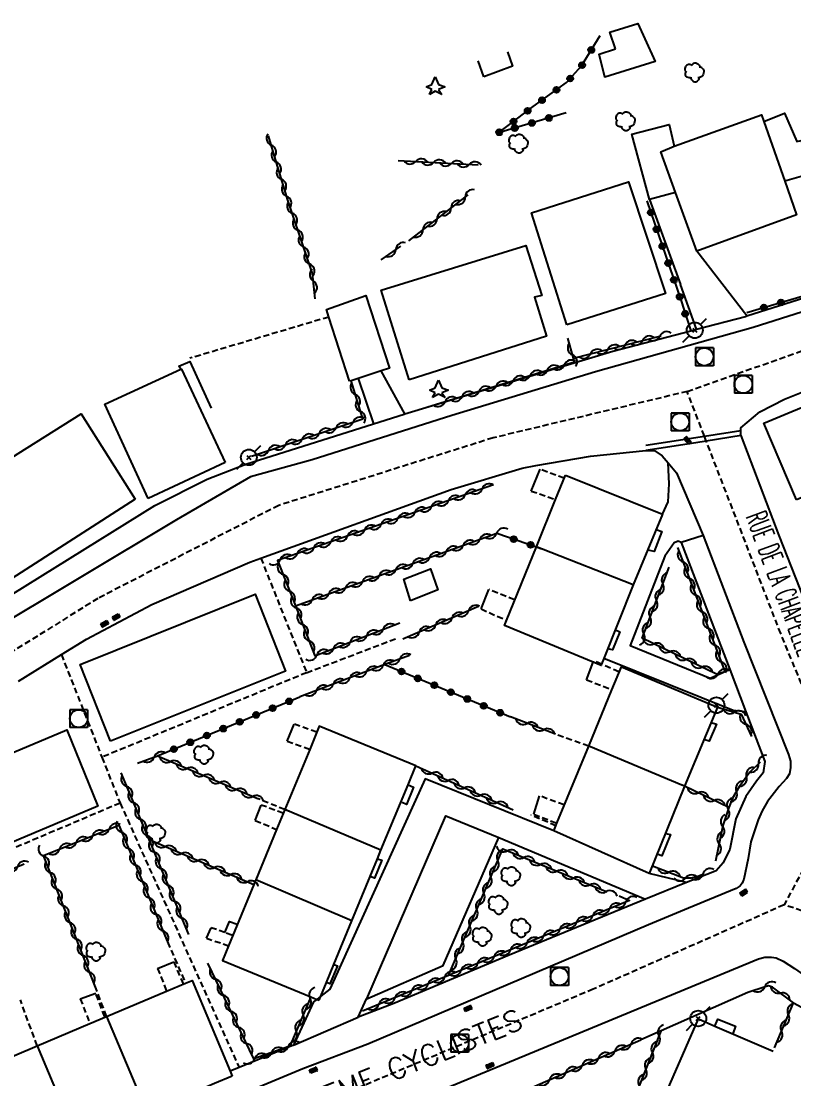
# Model space of a CAD drawing. Header units: millimetres. Extents: x 267000 to 268000, y 124999 to 126000.
# Drawn here: x 267313.6 to 267378.6, y 125272.3 to 125361.3 of the extents above; entities that cross this region are included whole.
import ezdxf
from ezdxf.enums import TextEntityAlignment as Align

# ---------------------------------------------------------------- set-up
doc = ezdxf.new("R2010")
doc.units = ezdxf.units.MM
doc.linetypes.add('DASHED', pattern=[0.75, 0.5, -0.25])
doc.layers.get('0').update_dxf_attribs({"linetype": 'CONTINUOUS'})
for name, color, linetype in [('W0001', 6, 'DASHED'), ('W0004', 5, 'CONTINUOUS'), ('W0006', 2, 'CONTINUOUS'), ('W0008', 7, 'CONTINUOUS'), ('W0014', 7, 'CONTINUOUS'), ('W0017', 7, 'CONTINUOUS'), ('W0070', 7, 'DASHED'), ('W0101', 7, 'CONTINUOUS'), ('W0104', 1, 'CONTINUOUS'), ('W0105', 7, 'CONTINUOUS'), ('W0112', 1, 'DASHED'), ('W0300', 7, 'CONTINUOUS'), ('W0303', 7, 'CONTINUOUS'), ('W0310', 3, 'CONTINUOUS'), ('W0323', 7, 'CONTINUOUS'), ('W0401', 7, 'CONTINUOUS'), ('W0420', 7, 'CONTINUOUS'), ('W0473', 7, 'CONTINUOUS'), ('W0989', 7, 'CONTINUOUS'), ('W1102', 7, 'CONTINUOUS')]:
    doc.layers.add(name, color=color, linetype=linetype)
doc.styles.get("Standard").update_dxf_attribs({"font": 'romans.shx', "width": 0.85})

# ---------------------------------------------------------------- blocks, each defined once
blk = doc.blocks.new('T300')
for p, q in [((-0.8, 0.514), (-0.857, 0.343)), ((-0.857, 0.343), (-0.857, 0.171)), ((-0.857, 0.171), (-0.743, 0.057)), ((-0.686, 0.629), (-0.8, 0.514)), ((-0.8, -0.057), (-0.743, 0.057)), ((-0.743, 0.057), (-0.686, 0.114)), ((-0.571, 0.686), (-0.686, 0.629)), ((-0.457, 0.686), (-0.571, 0.686)), ((-0.286, 0.629), (-0.457, 0.686)), ((-0.286, 0.629), (-0.171, 0.743)), ((-0.229, 0.571), (-0.286, 0.629)), ((-0.171, 0.743), (-0.057, 0.8)), ((-0.057, 0.8), (0.057, 0.8)), ((0.057, 0.8), (0.229, 0.743)), ((0.229, 0.743), (0.343, 0.629)), ((0.343, 0.629), (0.4, 0.514)), ((0.457, 0.457), (0.343, 0.457)), ((0.4, 0.514), (0.4, 0.457)), ((0.571, 0.4), (0.457, 0.457)), ((0.571, 0.4), (0.686, 0.286)), ((0.686, 0.286), (0.743, 0.171)), ((0.743, 0.057), (0.686, -0.171)), ((0.743, 0.171), (0.743, 0.057)), ((-0.8, -0.171), (-0.8, -0.057)), ((-0.8, -0.229), (-0.8, -0.171)), ((-0.743, -0.343), (-0.8, -0.229)), ((-0.686, -0.4), (-0.743, -0.343)), ((-0.514, -0.457), (-0.686, -0.4)), ((-0.4, -0.457), (-0.514, -0.457)), ((-0.4, -0.457), (-0.343, -0.457)), ((-0.343, -0.457), (-0.343, -0.4)), ((-0.343, -0.514), (-0.343, -0.457)), ((-0.286, -0.629), (-0.343, -0.514)), ((-0.171, -0.743), (-0.286, -0.629)), ((-0.057, -0.8), (-0.171, -0.743)), ((0.057, -0.8), (-0.057, -0.8)), ((0.171, -0.743), (0.057, -0.8)), ((0.229, -0.686), (0.171, -0.743)), ((0.286, -0.457), (0.229, -0.457)), ((0.286, -0.629), (0.229, -0.686)), ((0.457, -0.4), (0.286, -0.457)), ((0.343, -0.514), (0.286, -0.629)), ((0.343, -0.514), (0.343, -0.457)), ((0.571, -0.343), (0.457, -0.4)), ((0.629, -0.286), (0.571, -0.343)), ((0.686, -0.171), (0.629, -0.286))]:
    blk.add_line(p, q)
blk = doc.blocks.new('T401')
for p, q in [((-0.3, 0.3), (0, 0.3)), ((-0.3, -0.25), (-0.3, 0.3)), ((-0.3, 0.15), (0, 0.15)), ((-0.3, 0), (0, 0)), ((0, 0.3), (0, -0.25)), ((-0.3, -0.15), (0, -0.15)), ((-0.3, -0.25), (-0.3, -0.3)), ((-0.3, -0.3), (0, -0.3)), ((0, -0.3), (0, -0.25))]:
    blk.add_line(p, q)
blk = doc.blocks.new('T420')
for p, q in [((0.75, 0.75), (-0.75, 0.75)), ((-0.75, 0.75), (-0.75, -0.75)), ((0.75, 0.75), (0.75, -0.75)), ((0.75, -0.75), (-0.75, -0.75))]:
    blk.add_line(p, q)
blk.add_ellipse((0, 0), major_axis=(-0.53, 0.53), ratio=1, start_param=3.926991, end_param=10.210176)
blk = doc.blocks.new('T473')
for p, q in [((0.500001, 0.500001), (1.000002, 1.000002)), ((-0.166667, 0.166667), (0.166667, -0.166667)), ((-0.166667, -0.166667), (0.166667, 0.166667)), ((-1.000002, -1.000002), (-0.500001, -0.500001))]:
    blk.add_line(p, q)
blk.add_ellipse((0, 0), major_axis=(0.471405, 0.471405), ratio=1, start_param=5.497787144, end_param=11.780972451)
blk = doc.blocks.new('T303')
for p, q in [((-0.765, 0), (-0.278, 0.209)), ((-0.278, -0.209), (-0.765, 0)), ((-0.278, 0.209), (0, 0.835)), ((0, 0.835), (0.278, 0.209)), ((0.278, 0.209), (0.835, 0)), ((0.835, 0), (0.278, -0.209)), ((-0.487, -0.626), (-0.278, -0.209)), ((0, -0.348), (-0.487, -0.626)), ((0.557, -0.626), (0, -0.348)), ((0.278, -0.209), (0.557, -0.626))]:
    blk.add_line(p, q)
blk = doc.blocks.new('t323o')
at = {"color": 0, "linetype": 'Continuous'}
for radius in [0.25, 0.15]:
    blk.add_circle((0, 0), radius, dxfattribs=at)
blk = doc.blocks.new('t310o')
at = {"color": 0, "linetype": 'Continuous'}
for centre, start, end in [((-0.5, 0.375), 216.8699, 323.1304), ((0.5, -0.375), 36.8699, 143.1303)]:
    blk.add_arc(centre, 0.625, start, end, dxfattribs=at)

msp = doc.modelspace()

# ---------------------------------------------------------------- linework, layer by layer
at = {"layer": 'W0001'}
for points in [[(267369.586, 125330.107), (267386.739, 125336.196), (267407.125, 125345.09), (267425.222, 125352.641), (267438.053, 125357.751)], [(267369.586, 125330.107), (267353.259, 125326.205), (267335.226, 125320.526), (267320.015, 125312.696), (267303.815, 125302.616), (267288.554, 125293.801), (267275.744, 125290.006), (267259.238, 125289.262), (267246.318, 125286.781), (267232.245, 125282.12), (267219.012, 125276.623), (267209.774, 125272.309)], [(267382.925, 125296.505), (267377.461, 125309.737), (267371.199, 125325.936), (267371.038, 125326.352), (267369.586, 125330.107)], [(267382.925, 125296.505), (267377.738, 125286.898)], [(267377.738, 125286.898), (267361.685, 125279.805), (267341.669, 125271.398), (267320.298, 125262.554), (267309.141, 125257.482)], [(267387.803, 125283.642), (267377.738, 125286.898)]]:
    msp.add_lwpolyline(points, dxfattribs=at)
at = {"layer": 'W0004'}
for points in [[(267366.104, 125325.601), (267371.038, 125326.352), (267374.103, 125326.818)], [(267374.137, 125326.417), (267371.199, 125325.936), (267370.316, 125325.791), (267366.108, 125325.141)]]:
    msp.add_lwpolyline(points, dxfattribs=at)
at = {"layer": 'W0006'}
msp.add_lwpolyline([(267342.645, 125278.999), (267349.275, 125294.397), (267353.731, 125292.568)], dxfattribs=at)
at = {"layer": 'W0008'}
msp.add_lwpolyline([(267313.331, 125305.72), (267316.937, 125307.963), (267319.041, 125309.271), (267324.543, 125312.17), (267332.783, 125315.745), (267333.718, 125316.083), (267349.739, 125321.871), (267355.716, 125323.644), (267356.869, 125323.888), (267361.449, 125324.666), (267366.108, 125325.141), (267366.155, 125325.146), (267366.877, 125325.101), (267367.495, 125324.697), (267367.986, 125324.107), (267368.687, 125323.264), (267370.932, 125318.003)], dxfattribs=at)
at = {"layer": 'W0014'}
for points in [[(267296.995, 125302.563), (267307.66, 125308.997), (267308.01, 125310.087), (267324.79, 125320.501), (267329.211, 125322.72), (267332.457, 125324.006), (267343.189, 125327.381), (267345.779, 125328.195), (267345.849, 125328.217), (267363.336, 125333.515), (267369.885, 125335.227), (267370.364, 125335.352), (267374.499, 125336.432), (267374.619, 125336.47), (267383.752, 125339.36), (267385.357, 125340.068), (267396.103, 125345.119), (267413.373, 125352.675), (267413.664, 125352.792), (267415.553, 125353.548), (267428.322, 125358.659), (267433.42, 125360.39), (267436.031, 125361.276), (267436.504, 125360.271)], [(267436.504, 125360.271), (267422.225, 125355.119), (267395.485, 125343.472), (267383.437, 125338.12), (267375.147, 125335.498), (267361.878, 125331.775), (267349.792, 125328.099), (267338.033, 125324.352), (267332.852, 125322.927), (267326.615, 125319.317), (267310.354, 125309.567), (267285.999, 125295.154), (267285.106, 125294.84), (267283.822, 125294.664), (267270.003, 125293.449), (267258.679, 125292.126), (267256.076, 125291.676), (267252.316, 125290.819), (267249.153, 125290.029), (267243.607, 125288.325), (267233.666, 125285.06)], [(267374.116, 125326.473), (267374.103, 125326.818), (267374.093, 125327.064), (267375.692, 125328.385), (267377.78, 125329.468), (267387.173, 125333.222), (267427.571, 125350.227), (267448.01, 125358.331), (267448.901, 125358.579), (267449.758, 125358.729), (267450.743, 125358.713), (267451.421, 125358.544), (267462.589, 125354.988), (267463.305, 125354.747), (267463.988, 125354.474), (267464.245, 125354.208), (267464.611, 125353.455), (267470.018, 125340.074), (267470.021, 125339.843), (267469.858, 125339.611), (267461.693, 125336.232)], [(267405.833, 125301.534), (267398.869, 125298.619), (267394.584, 125296.826), (267394.024, 125296.704), (267393.433, 125296.714), (267393.041, 125296.885), (267390.517, 125299.161), (267389.702, 125299.569), (267388.297, 125300.052), (267387.347, 125300.199), (267385.804, 125300.258), (267384.887, 125300.47), (267384.399, 125300.741), (267383.978, 125301.109), (267377.326, 125317.976), (267374.137, 125326.417), (267374.116, 125326.473)], [(267370.932, 125318.003), (267374.363, 125309.01), (267378.116, 125299.551), (267378.271, 125298.99), (267378.295, 125298.464), (267378.188, 125297.94), (267377.951, 125297.55), (267377.316, 125296.869), (267376.342, 125295.604), (267375.902, 125294.823), (267375.561, 125294.073), (267374.938, 125292.211), (267374.718, 125290.801), (267374.36, 125289.066), (267374.224, 125288.74), (267374.055, 125288.513), (267373.723, 125288.288), (267369.687, 125286.614), (267366.345, 125285.224), (267342.72, 125275.168), (267337.264, 125273.09), (267333.559, 125271.575), (267331.773, 125270.849), (267306.197, 125260.037)], [(267370.932, 125318.003), (267369.095, 125317.391), (267373.17, 125306.724), (267374.537, 125303.148), (267376.135, 125298.963), (267375.981, 125298.007), (267375.429, 125297.309), (267374.52, 125296.015), (267373.684, 125294.13), (267373.184, 125291.59), (267372.604, 125290.432), (267372.018, 125289.767), (267369.526, 125288.786), (267366.087, 125287.376), (267354.61, 125282.671), (267344.921, 125278.611), (267341.905, 125277.464)], [(267312.384, 125253.359), (267313.672, 125256.138), (267315.506, 125257.046), (267327.108, 125262.074), (267349.756, 125271.661), (267375.585, 125282.369), (267376.111, 125282.506), (267376.67, 125282.512), (267377.066, 125282.45), (267377.662, 125282.16), (267378.623, 125281.545), (267379.85, 125280.669), (267381.108, 125279.991), (267382.034, 125279.638), (267382.76, 125279.481), (267383.846, 125279.493), (267384.405, 125279.564), (267384.833, 125279.536), (267385.758, 125279.217), (267386.091, 125278.924), (267386.425, 125278.4), (267386.8, 125277.219), (267387.076, 125276.385)], [(267374.694, 125279.515), (267365.692, 125275.558)], [(267336.469, 125275.093), (267341.905, 125277.464)], [(267336.469, 125275.093), (267331.888, 125273.215), (267331.136, 125272.907)]]:
    msp.add_lwpolyline(points, dxfattribs=at)
at = {"layer": 'W0017'}
for points in [[(267366.43, 125346.275), (267369.04, 125339.126)], [(267374.619, 125336.47), (267370.39, 125341.922)], [(267370.364, 125335.352), (267369.04, 125339.126)], [(267345.849, 125328.217), (267343.842, 125331.837)], [(267341.918, 125331.212), (267343.189, 125327.381)], [(267367.521, 125319.789), (267367.997, 125320.828), (267368.087, 125322.333), (267367.986, 125324.107)], [(267369.095, 125317.391), (267368.835, 125317.526), (267368.505, 125317.368), (267367.701, 125316.236), (267364.794, 125308.723), (267371.525, 125305.993), (267372.596, 125306.469), (267372.76, 125306.542), (267373.17, 125306.724)], [(267374.537, 125303.148), (267373.459, 125303.264), (267362.575, 125307.63), (267362.566, 125307.633)], [(267358.371, 125293.131), (267347.56, 125297.498), (267339.514, 125279.8), (267338.759, 125279.212), (267338.424, 125278.951), (267338.142, 125278.732), (267337.167, 125276.612), (267336.469, 125275.093)], [(267341.905, 125277.464), (267342.614, 125278.986), (267342.645, 125278.999), (267349.07, 125281.787), (267353.731, 125292.568), (267366.087, 125287.376)], [(267369.526, 125288.786), (267366.394, 125289.548)]]:
    msp.add_lwpolyline(points, dxfattribs=at)
at = {"layer": 'W0070'}
for points in [[(267333.718, 125316.083), (267337.572, 125306.444)], [(267337.572, 125306.444), (267345.113, 125309.322)], [(267316.937, 125307.963), (267320.351, 125299.325), (267321.874, 125295.471)], [(267337.572, 125306.444), (267320.351, 125299.325)], [(267321.874, 125295.471), (267280.806, 125277.987)], [(267321.874, 125295.471), (267331.888, 125273.215)]]:
    msp.add_lwpolyline(points, dxfattribs=at)
at = {"layer": 'W0101'}
for points in [[(267370.39, 125341.922), (267368.609, 125346.863), (267367.375, 125350.284), (267368.509, 125350.742), (267375.837, 125353.396), (267376.031, 125352.842), (267377.806, 125347.798), (267378.786, 125344.969), (267370.39, 125341.922)], [(267359.478, 125335.729), (267356.481, 125345.143), (267364.639, 125347.767), (267367.768, 125338.352)], [(267346.193, 125331.087), (267343.855, 125338.65), (267356.008, 125342.391), (267357.351, 125338.195), (267356.757, 125338.041), (267357.754, 125334.772)], [(267366.394, 125289.548), (267358.371, 125293.131), (267358.548, 125293.559), (267358.635, 125293.771), (267361.304, 125300.253), (267361.307, 125300.261), (267363.264, 125305.013), (267364.055, 125306.935), (267372.146, 125303.548), (267369.372, 125296.895), (267369.367, 125296.884)], [(267338.618, 125278.871), (267338.759, 125279.212), (267339.232, 125280.359), (267339.858, 125281.875), (267341.382, 125285.57), (267342.918, 125289.29), (267343.537, 125290.788), (267343.829, 125291.496), (267346.102, 125297.005), (267346.766, 125298.613), (267338.641, 125301.935), (267337.838, 125299.992), (267335.744, 125294.926), (267335.74, 125294.917), (267335.05, 125293.249), (267333.3, 125289.018), (267333.136, 125288.62), (267331.005, 125283.465), (267330.493, 125282.226), (267337.928, 125279.156), (267338.424, 125278.951)]]:
    msp.add_lwpolyline(points, close=True, dxfattribs=at)
for points in [[(267324.232, 125321.112), (267320.609, 125329.046), (267327.002, 125331.981), (267327.032, 125331.995), (267330.719, 125324.144)], [(267312.78, 125314.375), (267311.519, 125316.39), (267308.362, 125321.432), (267308.193, 125321.701), (267318.594, 125328.23), (267323.146, 125321.035)], [(267330.719, 125324.144), (267324.232, 125321.112)], [(267367.521, 125319.789), (267365.051, 125313.831), (267362.575, 125307.63), (267362.386, 125307.157), (267362.348, 125307.062), (267361.671, 125307.342), (267354.224, 125310.416), (267354.399, 125310.848), (267356.907, 125317.027), (267356.914, 125317.045), (267358.523, 125321.01), (267359.362, 125323.079)], [(267359.362, 125323.079), (267367.521, 125319.789)], [(267323.146, 125321.035), (267312.78, 125314.375)], [(267305.778, 125261.751), (267302.402, 125269.749), (267309.16, 125272.608), (267309.28, 125272.659), (267310.857, 125273.327), (267314.892, 125275.034), (267314.902, 125275.038), (267319.344, 125276.917), (267320.727, 125277.502), (267320.736, 125277.506), (267325.789, 125279.644), (267327.38, 125280.317), (267327.934, 125280.552), (267331.136, 125272.907), (267331.311, 125272.488)], [(267367.349, 125269.994), (267370.532, 125277.314)], [(267370.532, 125277.314), (267371.921, 125276.708), (267376.825, 125274.579)], [(267331.311, 125272.488), (267329.826, 125271.864), (267328.527, 125271.317), (267324.128, 125269.468), (267323.531, 125269.217), (267322.076, 125268.605), (267318.27, 125267.005), (267315.091, 125265.668), (267313.594, 125265.039), (267312.575, 125264.61), (267305.778, 125261.751)]]:
    msp.add_lwpolyline(points, dxfattribs=at)
at = {"layer": 'W0104'}
for points in [[(267363.563, 125358.934), (267363.093, 125360.355), (267365.438, 125361.072), (267366.041, 125359.78)], [(267366.041, 125359.78), (267366.896, 125357.893), (267362.669, 125356.551), (267362.175, 125358.497), (267363.563, 125358.934)], [(267366.041, 125359.78), (267366.041, 125359.78)], [(267354.487, 125358.685), (267354.893, 125357.474), (267352.48, 125356.594)], [(267363.563, 125358.934), (267363.563, 125358.934)], [(267352.48, 125356.594), (267352.002, 125357.927)], [(267376.031, 125352.842), (267377.784, 125353.536), (267378.829, 125351.153), (267379.192, 125351.245), (267380.15, 125348.481), (267377.806, 125347.798)], [(267368.609, 125346.863), (267366.43, 125346.275), (267364.945, 125351.754), (267368.08, 125352.589), (267368.509, 125350.742)]]:
    msp.add_lwpolyline(points, dxfattribs=at)
for points in [[(267341.175, 125330.971), (267339.445, 125336.372), (267339.238, 125337.015), (267342.543, 125338.176), (267344.544, 125332.065), (267343.842, 125331.837), (267341.918, 125331.212), (267341.314, 125331.016), (267341.175, 125330.971)], [(267378.777, 125320.982), (267376.026, 125327.434), (267392.27, 125334.196), (267394.927, 125328.008)], [(267346.325, 125312.502), (267345.746, 125314.307), (267348.008, 125315.187), (267348.62, 125313.415), (267346.325, 125312.502)], [(267321.076, 125300.683), (267318.522, 125307.132), (267333.241, 125313.064), (267335.794, 125306.582)], [(267282.081, 125279.22), (267279.428, 125285.638), (267317.412, 125301.631), (267319.999, 125295.214)]]:
    msp.add_lwpolyline(points, close=True, dxfattribs=at)
at = {"layer": 'W0105'}
for points in [[(267327.002, 125331.981), (267326.809, 125332.247), (267327.735, 125332.626), (267329.543, 125328.719)], [(267356.465, 125321.734), (267357.218, 125323.561)], [(267366.992, 125318.486), (267367.454, 125318.326), (267366.813, 125316.64), (267366.318, 125316.767)], [(267352.246, 125311.804), (267352.898, 125313.436)], [(267363.558, 125310.037), (267363.922, 125309.876), (267363.312, 125308.356), (267362.916, 125308.45)], [(267361.133, 125305.843), (267361.671, 125307.342), (267361.71, 125307.451)], [(267335.944, 125300.681), (267336.526, 125302.116)], [(267371.617, 125302.258), (267372.046, 125302.098), (267371.436, 125300.676), (267371.072, 125300.804)], [(267346.1, 125297.006), (267346.102, 125297.005), (267346.563, 125296.814), (267345.986, 125295.359), (267345.622, 125295.52)], [(267333.256, 125294.002), (267333.738, 125295.308)], [(267356.701, 125294.534), (267357.161, 125296.083)], [(267367.777, 125292.914), (267368.173, 125292.819), (267367.468, 125291.034), (267367.071, 125291.162)], [(267343.532, 125290.79), (267343.537, 125290.788), (267343.895, 125290.662), (267343.284, 125289.141), (267342.918, 125289.29), (267342.888, 125289.302)], [(267330.684, 125284.564), (267331.082, 125285.514), (267331.738, 125285.282)], [(267329.136, 125284.096), (267329.534, 125284.981)], [(267325.032, 125281.562), (267326.411, 125282.111)], [(267339.805, 125281.894), (267339.858, 125281.875), (267340.168, 125281.766), (267339.526, 125280.245), (267339.232, 125280.359), (267339.195, 125280.373)], [(267318.525, 125279.001), (267319.829, 125279.461)], [(267371.921, 125276.708), (267372.161, 125277.292), (267373.663, 125276.708), (267373.418, 125276.055)]]:
    msp.add_lwpolyline(points, dxfattribs=at)
at = {"layer": 'W0112'}
for points in [[(267339.445, 125336.372), (267327.756, 125332.908)], [(267359.242, 125322.805), (267357.218, 125323.561)], [(267356.465, 125321.734), (267358.523, 125321.01)], [(267355.052, 125312.579), (267352.898, 125313.436)], [(267352.246, 125311.804), (267354.399, 125310.848)], [(267363.84, 125306.524), (267362.386, 125307.157), (267361.71, 125307.451)], [(267361.133, 125305.843), (267363.264, 125305.013)], [(267338.42, 125301.428), (267336.526, 125302.116)], [(267335.944, 125300.681), (267337.838, 125299.992)], [(267361.468, 125300.194), (267361.304, 125300.253), (267358.517, 125301.257)], [(267336.328, 125294.678), (267335.74, 125294.917), (267333.53, 125295.814)], [(267335.599, 125294.62), (267333.738, 125295.308)], [(267359.227, 125295.32), (267357.161, 125296.083)], [(267358.548, 125293.559), (267356.431, 125294.458)], [(267356.701, 125294.534), (267358.635, 125293.771)], [(267333.256, 125294.002), (267335.05, 125293.249)], [(267331.271, 125284.35), (267330.684, 125284.564), (267329.534, 125284.981)], [(267325.871, 125283.784), (267327.38, 125280.317)], [(267329.136, 125284.096), (267331.005, 125283.465)], [(267327.202, 125280.258), (267326.411, 125282.111)], [(267325.032, 125281.562), (267325.789, 125279.644)], [(267320.585, 125277.477), (267319.829, 125279.461)], [(267320.736, 125277.506), (267319.859, 125279.843)], [(267314.892, 125275.034), (267313.502, 125278.897)], [(267318.525, 125279.001), (267319.344, 125276.917)]]:
    msp.add_lwpolyline(points, dxfattribs=at)
at = {"layer": 'W0310'}
for points in [[(267338.305, 125337.904), (267338.078, 125340.044), (267337.514, 125341.696), (267335.979, 125346.222), (267335.046, 125349.344), (267334.361, 125351.637)], [(267345.266, 125349.551), (267351.995, 125349.177)], [(267346.173, 125342.8), (267351.165, 125346.661)], [(267343.846, 125341.196), (267345.508, 125342.351)], [(267347.782, 125328.806), (267360.1, 125332.609), (267360.014, 125332.914), (267359.542, 125334.59)], [(267360.014, 125332.914), (267367.405, 125334.795)], [(267332.941, 125324.678), (267342.291, 125327.808), (267341.314, 125331.016)], [(267353.3, 125322.255), (267335.129, 125315.874), (267336.623, 125312.074), (267338.274, 125307.874), (267345.422, 125310.648)], [(267336.623, 125312.074), (267353.579, 125318.178)], [(267368.775, 125316.979), (267372.76, 125306.542), (267372.769, 125306.518), (267372.596, 125306.469), (267372.047, 125306.313), (267365.793, 125309.342), (267368.068, 125315.325)], [(267352.031, 125312.006), (267345.673, 125309.271)], [(267346.214, 125307.894), (267344.166, 125307.119), (267337, 125304.407)], [(267372.146, 125303.548), (267374.128, 125302.943), (267375.003, 125301.076)], [(267358.517, 125301.257), (267354.714, 125302.716)], [(267323.33, 125298.842), (267325.015, 125299.438), (267333.53, 125295.814)], [(267375.718, 125298.91), (267374.87, 125298.077), (267373.961, 125296.85), (267373.412, 125295.889), (267373.091, 125295.096)], [(267327.656, 125284.411), (267324.315, 125292.4), (267321.969, 125298.01)], [(267346.766, 125298.613), (267354.937, 125294.913)], [(267369.155, 125296.986), (267369.152, 125296.987)], [(267373.091, 125295.096), (267369.367, 125296.884), (267369.155, 125296.986)], [(267373.091, 125295.096), (267372.58, 125293.576), (267371.986, 125290.574)], [(267319.859, 125279.843), (267315.446, 125291.054), (267321.764, 125293.611), (267325.871, 125283.784)], [(267324.315, 125292.4), (267333.136, 125288.62)], [(267349.523, 125280.967), (267354.087, 125291.616), (267362.85, 125287.988)], [(267301.538, 125273.074), (267297.309, 125283.494), (267303.623, 125286.115), (267309.656, 125288.62), (267313.818, 125290.348)], [(267366.66, 125290.196), (267369.272, 125289.17), (267369.93, 125289.177), (267370.489, 125289.314), (267370.98, 125289.517)], [(267363.856, 125287.665), (267364.749, 125287.279), (267349.523, 125280.967), (267342.261, 125277.956)], [(267337.928, 125279.156), (267336.161, 125275.022), (267333.143, 125273.937), (267329.273, 125281.995)], [(267378.524, 125278.663), (267376.772, 125279.973), (267376.445, 125280.077), (267376.148, 125280.016), (267374.694, 125279.515)], [(267376.95, 125274.878), (267378.524, 125278.663)], [(267378.524, 125278.663), (267379.566, 125278.087), (267381.654, 125277.231)], [(267367.38, 125276.285), (267362.819, 125264.795), (267351.64, 125269.387)], [(267344.279, 125266.155), (267351.64, 125269.387), (267365.692, 125275.558)]]:
    msp.add_lwpolyline(points, dxfattribs=at)
at = {"layer": 'W0323'}
for points in [[(267359.395, 125353.555), (267353.716, 125351.875), (267356.644, 125354.093), (267359.437, 125356.117), (267360.709, 125357.508), (267362.263, 125360.078)], [(267374.6, 125336.746), (267383.712, 125339.453), (267383.556, 125339.849), (267380.15, 125348.481)], [(267366.201, 125346.141), (267369.054, 125337.809), (267369.885, 125335.227)], [(267353.579, 125318.178), (267356.907, 125317.027), (267357.338, 125316.878)], [(267344.166, 125307.119), (267354.714, 125302.716)], [(267325.015, 125299.438), (267337, 125304.407)]]:
    msp.add_lwpolyline(points, dxfattribs=at)
at = {"layer": 'W1102'}
for points in [[(267365.051, 125313.831), (267357.338, 125316.878), (267356.914, 125317.045)], [(267369.372, 125296.895), (267369.155, 125296.986), (267369.152, 125296.987), (267361.468, 125300.194), (267361.307, 125300.261)], [(267343.829, 125291.496), (267336.328, 125294.678), (267335.744, 125294.926)], [(267341.382, 125285.57), (267333.3, 125289.018)], [(267320.727, 125277.502), (267324.128, 125269.468)], [(267314.902, 125275.038), (267318.27, 125267.005)]]:
    msp.add_lwpolyline(points, dxfattribs=at)

# ---------------------------------------------------------------- block references
at = {"layer": 'W0300', "rotation": 359.9999899820874}
for p in [(267370.26, 125356.955), (267364.442, 125352.847), (267355.442, 125350.959), (267328.954, 125299.54), (267324.933, 125292.905), (267354.798, 125289.315), (267353.736, 125286.901), (267355.633, 125284.945), (267352.381, 125284.22), (267319.872, 125282.967)]:
    msp.add_blockref('T300', p, dxfattribs=at)
at = {"layer": 'W0303', "rotation": 359.9999899820874}
for p in [(267348.392, 125355.742), (267348.664, 125330.218)]:
    msp.add_blockref('T303', p, dxfattribs=at)
at = {"layer": 'W0310'}
for p, rotation in [((267334.598, 125350.843), 106.6327412577309), ((267335.027, 125349.406), 106.6327412577309), ((267346.764, 125349.468), 356.8187551228598), ((267348.261, 125349.385), 356.8187551228598), ((267349.759, 125349.301), 356.8187551228598), ((267335.457, 125347.969), 106.6386120201692), ((267351.257, 125349.218), 356.8187551228598), ((267335.886, 125346.532), 106.6386120201692), ((267350.919, 125346.471), 37.71971091610426), ((267336.357, 125345.108), 108.7344476226944), ((267349.733, 125345.553), 37.71971091610426), ((267348.546, 125344.635), 37.71971091610426), ((267336.839, 125343.687), 108.7344476226944), ((267347.36, 125343.718), 37.71971091610426), ((267337.321, 125342.266), 108.7344476226944), ((267345.078, 125342.052), 34.79720834208013), ((267337.804, 125340.847), 108.8501283626441), ((267338.147, 125339.396), 96.05499419344004), ((267364.375, 125334.024), 14.2785806672461), ((267365.829, 125334.394), 14.2785806672461), ((267367.282, 125334.764), 14.2785806672461), ((267359.935, 125333.194), 105.728435955569), ((267361.468, 125333.284), 14.2785806672461), ((267362.921, 125333.654), 14.2785806672461), ((267359.248, 125332.346), 17.15729760644575), ((267356.381, 125331.461), 17.15729760644575), ((267357.815, 125331.903), 17.15729760644575), ((267341.668, 125329.855), 106.9381730085933), ((267353.515, 125330.576), 17.15729760644575), ((267354.948, 125331.018), 17.15729760644575), ((267350.648, 125329.691), 17.15729760644575), ((267352.082, 125330.133), 17.15729760644575), ((267342.105, 125328.42), 106.9381730085933), ((267349.215, 125329.248), 17.15729760644575), ((267340.053, 125327.059), 18.50845202760592), ((267341.475, 125327.535), 18.50845202760592), ((267337.208, 125326.107), 18.50845202760592), ((267338.631, 125326.583), 18.50845202760592), ((267334.363, 125325.154), 18.50845202760592), ((267335.786, 125325.63), 18.50845202760592), ((267350.92, 125321.419), 199.3494357760104), ((267352.336, 125321.916), 199.3494357760104), ((267349.505, 125320.922), 199.3494357760104), ((267346.674, 125319.928), 199.3494357760104), ((267348.09, 125320.425), 199.3494357760104), ((267343.844, 125318.934), 199.3494357760104), ((267345.259, 125319.431), 199.3494357760104), ((267341.013, 125317.94), 199.3494357760104), ((267342.429, 125318.437), 199.3494357760104), ((267353.559, 125318.171), 19.79839772904267), ((267338.183, 125316.946), 199.3494357760104), ((267339.598, 125317.443), 199.3494357760104), ((267350.736, 125317.155), 19.79839772904267), ((267352.148, 125317.663), 19.79839772904267), ((267336.768, 125316.449), 199.3494357760104), ((267347.914, 125316.139), 19.79839772904267), ((267349.325, 125316.647), 19.79839772904267), ((267369.238, 125315.766), 290.8975912733181), ((267335.352, 125315.952), 199.3494357760104), ((267346.502, 125315.63), 19.79839772904267), ((267335.591, 125314.698), 291.4626626904153), ((267343.68, 125314.614), 19.79839772904267), ((267345.091, 125315.122), 19.79839772904267), ((267367.535, 125313.923), 69.18099258154797), ((267369.773, 125314.365), 290.8975912733181), ((267336.14, 125313.302), 291.4626626904153), ((267340.857, 125313.598), 19.79839772904267), ((267342.268, 125314.106), 19.79839772904267), ((267370.308, 125312.964), 290.8975912733181), ((267338.034, 125312.582), 19.79839772904267), ((267339.446, 125313.09), 19.79839772904267), ((267367.002, 125312.521), 69.18099258154797), ((267336.689, 125311.906), 291.459553282875), ((267351.185, 125311.642), 203.2757660156148), ((267370.843, 125311.562), 290.8975912733181), ((267337.238, 125310.51), 291.459553282875), ((267349.807, 125311.049), 203.2757660156148), ((267366.469, 125311.119), 69.18099258154797), ((267344.024, 125310.105), 21.21026590946097), ((267347.051, 125309.864), 203.2757660156148), ((267348.429, 125310.456), 203.2757660156148), ((267365.935, 125309.717), 69.18099258154797), ((267371.378, 125310.161), 290.8975912733181), ((267337.786, 125309.114), 291.459553282875), ((267341.227, 125309.02), 21.21026590946097), ((267342.625, 125309.563), 21.21026590946097), ((267366.782, 125308.863), 154.157699491049), ((267371.913, 125308.76), 290.8975912733181), ((267339.828, 125308.477), 21.21026590946097), ((267368.132, 125308.209), 154.157699491049), ((267338.43, 125307.935), 21.21026590946097), ((267345.417, 125307.593), 200.72754311238), ((267369.482, 125307.555), 154.157699491049), ((267372.448, 125307.358), 290.8975912733181), ((267342.612, 125306.531), 200.7293393926508), ((267344.014, 125307.062), 200.7293393926508), ((267370.832, 125306.901), 154.157699491049), ((267372.191, 125306.354), 195.8626583709722), ((267339.806, 125305.469), 200.7293393926508), ((267341.209, 125306), 200.7293393926508), ((267338.403, 125304.938), 200.7293393926508), ((267373.581, 125303.11), 343.0253356057501), ((267356.114, 125302.179), 159.0109642585815), ((267374.522, 125302.103), 295.1109034626899), ((267357.515, 125301.641), 159.0109642585815), ((267324.744, 125299.342), 19.47915549311252), ((267326.131, 125298.963), 336.9453051069926), ((267327.511, 125298.376), 336.9453051069926), ((267375.591, 125298.785), 224.4887484336731), ((267328.891, 125297.788), 336.9453051069926), ((267348.132, 125297.994), 335.6379861480118), ((267349.499, 125297.375), 335.6379861480118), ((267374.579, 125297.684), 233.4677945907904), ((267322.447, 125296.866), 112.6937949452603), ((267330.271, 125297.201), 336.9453051069926), ((267331.652, 125296.613), 336.9453051069926), ((267350.865, 125296.757), 335.6379861480118), ((267373.732, 125296.449), 240.261539837429), ((267323.026, 125295.482), 112.6937949452603), ((267333.032, 125296.026), 336.9453051069926), ((267352.232, 125296.138), 335.6379861480118), ((267353.598, 125295.519), 335.6379861480118), ((267370.507, 125296.337), 154.3529923131912), ((267371.859, 125295.687), 154.3529923131912), ((267373.039, 125294.941), 251.4181682148444), ((267323.605, 125294.098), 112.6937949452603), ((267372.568, 125293.517), 258.8075670365439), ((267320.963, 125293.287), 22.0340006003744), ((267322.009, 125293.024), 292.6815226793767), ((267324.184, 125292.714), 112.6937949452603), ((267318.182, 125292.161), 22.0340006003744), ((267319.573, 125292.724), 22.0340006003744), ((267322.588, 125291.64), 292.6815226793767), ((267372.277, 125292.045), 258.8075670365439), ((267315.464, 125291.009), 111.4861494431677), ((267316.792, 125291.599), 22.0340006003744), ((267324.762, 125291.33), 112.6946828423048), ((267325.694, 125291.809), 336.8037613045721), ((267327.072, 125291.218), 336.8037613045721), ((267354.47, 125291.458), 337.5097864209847), ((267323.166, 125290.256), 292.6815226793767), ((267325.341, 125289.946), 112.6946828423048), ((267328.451, 125290.628), 336.8037613045721), ((267353.659, 125290.618), 66.80076013194142), ((267355.856, 125290.884), 337.5097864209847), ((267357.242, 125290.31), 337.5097864209847), ((267313.245, 125290.11), 22.54749219387066), ((267316.013, 125289.613), 111.4861494431677), ((267329.83, 125290.037), 336.8037613045721), ((267331.209, 125289.446), 336.8037613045721), ((267353.068, 125289.239), 66.80076013194142), ((267358.627, 125289.736), 337.5097864209847), ((267368.056, 125289.648), 338.5549784052563), ((267370.914, 125289.49), 22.4622542555195), ((267316.563, 125288.218), 111.4861494431677), ((267323.744, 125288.872), 292.6815226793767), ((267325.92, 125288.563), 112.6946828423048), ((267332.587, 125288.855), 336.8037613045721), ((267360.013, 125289.162), 337.5097864209847), ((267361.399, 125288.589), 337.5097864209847), ((267369.466, 125289.172), 0.6095065764864978), ((267324.323, 125287.488), 292.6815226793767), ((267326.499, 125287.179), 112.6946828423048), ((267352.477, 125287.861), 66.80076013194142), ((267362.785, 125288.015), 337.5097864209847), ((267317.112, 125286.822), 111.4861494431677), ((267351.887, 125286.482), 66.80076013194142), ((267364.431, 125287.147), 202.5166496563485), ((267317.661, 125285.426), 111.4861494431677), ((267324.901, 125286.104), 292.6815226793767), ((267327.077, 125285.795), 112.6946828423048), ((267361.66, 125285.998), 202.5166496563485), ((267363.046, 125286.573), 202.5166496563485), ((267325.48, 125284.72), 292.6815226793767), ((267351.296, 125285.103), 66.80076013194142), ((267358.889, 125284.85), 202.5166496563485), ((267360.274, 125285.424), 202.5166496563485), ((267318.211, 125284.03), 111.4861494431677), ((267350.705, 125283.724), 66.80076013194142), ((267357.503, 125284.275), 202.5166496563485), ((267354.732, 125283.126), 202.5166496563485), ((267356.117, 125283.701), 202.5166496563485), ((267318.76, 125282.635), 111.4861494431677), ((267350.114, 125282.346), 66.80076013194142), ((267353.346, 125282.552), 202.5166496563485), ((267319.31, 125281.239), 111.4861494431677), ((267350.575, 125281.403), 202.5166496563485), ((267351.96, 125281.977), 202.5166496563485), ((267329.922, 125280.643), 115.6534870540644), ((267349.189, 125280.829), 202.5200729888406), ((267330.572, 125279.291), 115.6534870540644), ((267346.418, 125279.68), 202.5200729888406), ((267347.803, 125280.254), 202.5200729888406), ((267376.112, 125280.004), 199.0122464153249), ((267377.425, 125279.484), 143.2139140030139), ((267337.872, 125279.025), 246.8566318977071), ((267345.032, 125279.105), 202.5200729888406), ((267331.221, 125277.939), 115.6534870540644), ((267337.283, 125277.646), 246.8566318977071), ((267343.647, 125278.531), 202.5200729888406), ((267378.102, 125277.648), 67.41991631536712), ((267331.871, 125276.586), 115.6534870540644), ((267336.693, 125276.267), 246.8566318977071), ((267367.215, 125275.869), 248.3492054617263), ((267377.526, 125276.263), 67.41991631536712), ((267332.52, 125275.234), 115.6534870540644), ((267364.88, 125275.202), 23.70889903733788), ((267334.612, 125274.465), 199.7739987655903), ((267336.023, 125274.973), 199.7739987655903), ((267363.507, 125274.598), 23.70889903733788), ((267366.661, 125274.475), 248.3492054617263), ((267333.2, 125273.958), 199.7739987655903), ((267360.76, 125273.392), 23.70889903733788), ((267362.133, 125273.995), 23.70889903733788), ((267366.108, 125273.081), 248.3492054617263), ((267359.387, 125272.789), 23.70889903733788), ((267358.013, 125272.186), 23.70889903733788), ((267365.555, 125271.687), 248.3492054617263)]:
    msp.add_blockref('t310o', p, dxfattribs=dict(at, rotation=rotation))
at = {"layer": 'W0323'}
for p, rotation in [((267361.522, 125358.852), 58.83993617456463), ((267360.745, 125357.568), 58.83993617456463), ((267359.744, 125356.453), 47.55864244156825), ((267358.591, 125355.504), 35.92967205466341), ((267357.376, 125354.624), 35.92967205466341), ((267356.169, 125353.733), 37.14442612339015), ((267354.974, 125352.828), 37.14442612339015), ((267357.957, 125353.129), 196.4796253880321), ((267353.778, 125351.922), 37.14442612339015), ((267355.08, 125352.278), 196.4796253880321), ((267356.518, 125352.704), 196.4796253880321), ((267366.531, 125345.177), 288.9019621417585), ((267367.017, 125343.758), 288.9019621417585), ((267367.503, 125342.338), 288.9019621417585), ((267367.989, 125340.919), 288.9019621417585), ((267368.475, 125339.5), 288.9019621417585), ((267368.961, 125338.081), 288.9019621417585), ((267376.038, 125337.173), 16.54567221376121), ((267377.476, 125337.6), 16.54567221376121), ((267369.425, 125336.655), 287.8404354305487), ((267354.997, 125317.688), 340.9218835424043), ((267356.414, 125317.197), 340.9218835424043), ((267345.55, 125306.541), 337.3431180449687), ((267346.934, 125305.963), 337.3431180449687), ((267348.319, 125305.386), 337.3431180449687), ((267349.703, 125304.808), 337.3431180449687), ((267336.1, 125304.034), 22.51897366108055), ((267351.087, 125304.23), 337.3431180449687), ((267334.714, 125303.459), 22.51897366108055), ((267352.471, 125303.652), 337.3431180449687), ((267353.856, 125303.074), 337.3431180449687), ((267331.943, 125302.31), 22.51897366108055), ((267333.329, 125302.885), 22.51897366108055), ((267329.172, 125301.161), 22.51897366108055), ((267330.558, 125301.736), 22.51897366108055), ((267327.786, 125300.587), 22.51897366108055), ((267326.401, 125300.012), 22.51897366108055)]:
    msp.add_blockref('t323o', p, dxfattribs=dict(at, rotation=rotation))
at = {"layer": 'W0401'}
for p, rotation in [((267369.499, 125325.895), 219.7673234333389), ((267321.605, 125310.991), 297.7846879447568), ((267320.635, 125310.418), 297.7846879447568), ((267374.258, 125288.065), 124.1259466744562), ((267351.097, 125278.331), 113.0570787093169), ((267338.099, 125273.125), 110.8501079847024), ((267353.05, 125273.238), 292.5175465851664)]:
    msp.add_blockref('T401', p, dxfattribs=dict(at, rotation=rotation))
at = {"layer": 'W0420', "rotation": 359.9999899820874}
for p in [(267371.042, 125333.031), (267374.31, 125330.71), (267369.001, 125327.546), (267318.401, 125302.581), (267358.845, 125280.871), (267350.455, 125275.252)]:
    msp.add_blockref('T420', p, dxfattribs=at)
at = {"layer": 'W0473', "rotation": 359.9999899820874}
for p in [(267370.229, 125335.261), (267332.712, 125324.563), (267372.051, 125303.703), (267370.519, 125277.339)]:
    msp.add_blockref('T473', p, dxfattribs=at)

# ---------------------------------------------------------------- texts
at = {"layer": 'W0989', "width": 0.5}
msp.add_text('RUE DE LA CHAPELLE', height=1.75, rotation=290.58049, dxfattribs=at).set_placement((267377.562, 125313.95), align=Align.MIDDLE_CENTER)
at = {"layer": 'W0989'}
msp.add_text('RUE DU 2EME CYCLISTES', height=1.75, rotation=21.9851, dxfattribs=at).set_placement((267341.836, 125271.832), align=Align.MIDDLE_CENTER)

doc.saveas('drawing.dxf')
